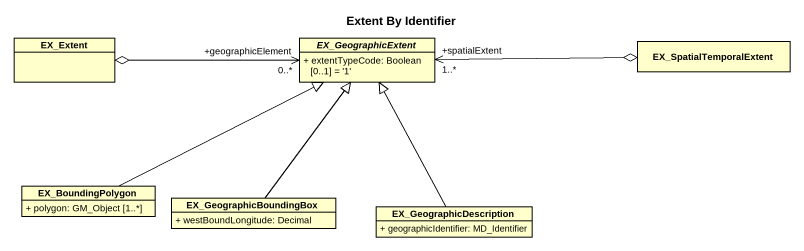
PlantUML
@startuml
title Extent By Identifier
hide circle
hide empty members
skinparam classAttributeIconSize 0
class EX_Extent
abstract class EX_GeographicExtent {
  + extentTypeCode: Boolean [0..1] = '1'
}
class EX_SpatialTemporalExtent
class EX_BoundingPolygon {
  + polygon: GM_Object [1..*]
}
class EX_GeographicBoundingBox {
  + westBoundLongitude: Decimal
}
class EX_GeographicDescription {
  + geographicIdentifier: MD_Identifier
}
EX_GeographicExtent "+geographicElement\n0..*" <-left-o EX_Extent
EX_GeographicExtent "+spatialExtent\n1..*" <-right-o EX_SpatialTemporalExtent
EX_BoundingPolygon -right-|> EX_GeographicExtent
EX_GeographicBoundingBox -up-|> EX_GeographicExtent
EX_GeographicDescription -up-|> EX_GeographicExtent
@enduml
